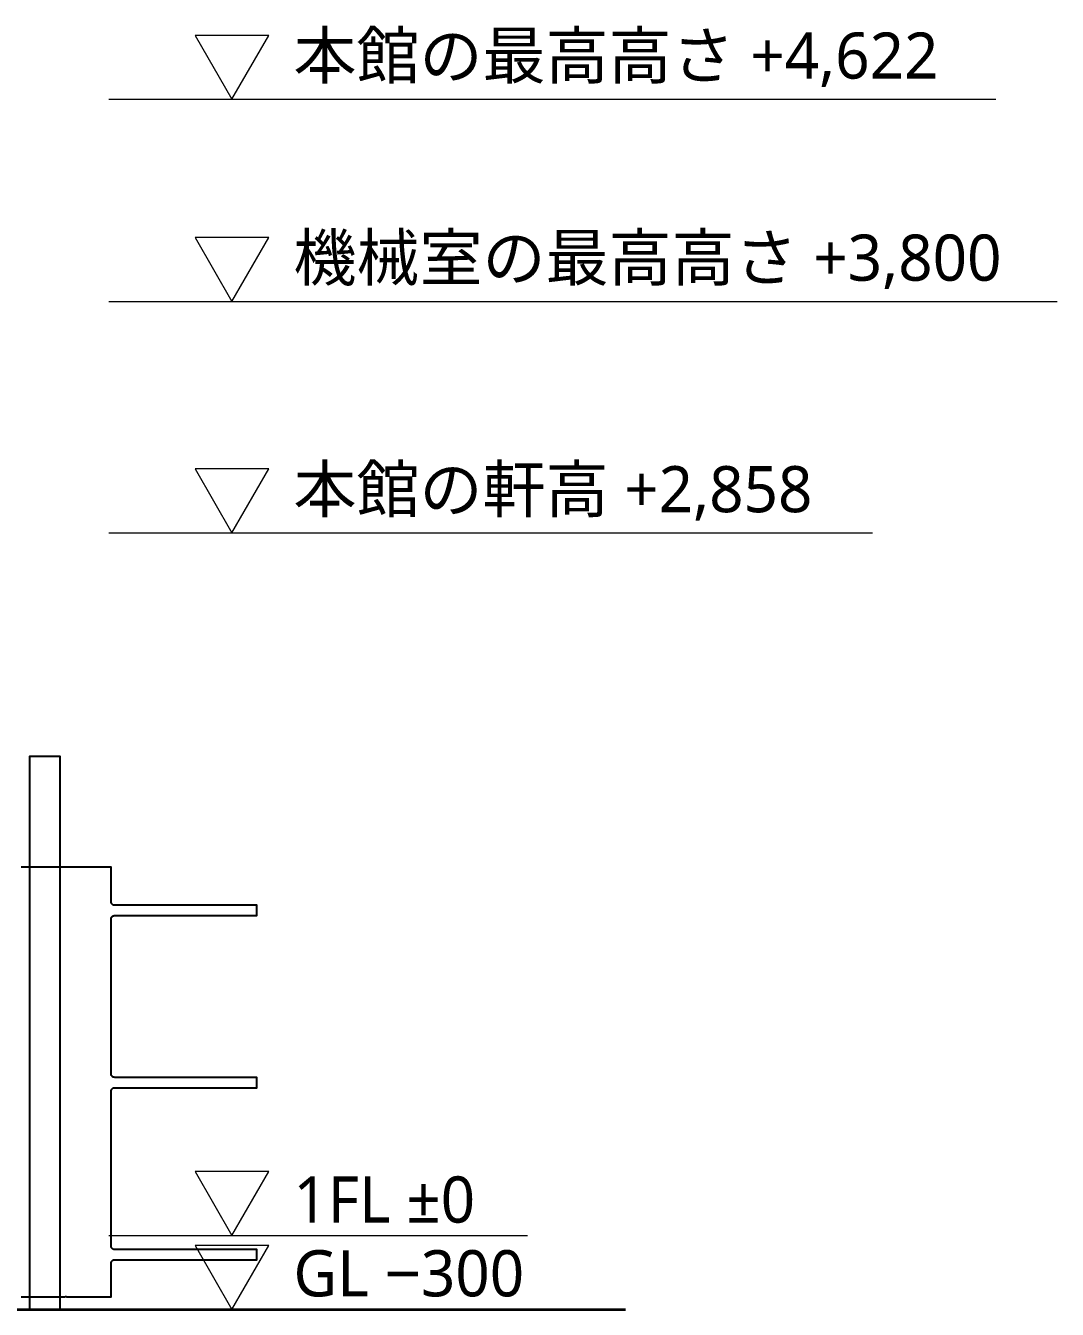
# Model space of a CAD drawing. Header units: millimetres. Extents: x 0 to 84100, y 0 to 59400.
# Drawn here: x 73827 to 78022, y 30393 to 35615 of the extents above; entities that cross this region are included whole.
import ezdxf

# ---------------------------------------------------------------- set-up
doc = ezdxf.new("R2010")
doc.units = ezdxf.units.MM
doc.layers.add('01_切断（構造・壁）', color=7, linetype='Continuous', lineweight=35)
doc.layers.add('51_高さ', color=3, linetype='Continuous', lineweight=9)
doc.styles.add('JP', font='NotoSansCJKjp-Regular.otf')

msp = doc.modelspace()

# ---------------------------------------------------------------- linework, layer by layer
at = {"layer": '01_切断（構造・壁）'}
msp.add_lwpolyline([(3834.3, 30393.1), (76265.7, 30393.1)], dxfattribs=at)
at = {"layer": '12_立面_外構・樹木'}
for points in [[(73843.3, 30393.2), (73843.3, 30393.5), (73843.3, 32642.8), (73843.3, 32643.1), (73843.7, 32643.1), (73965.6, 32643.1), (73966, 32643.1), (73966, 32642.8), (73966, 30393.5), (73966, 30393.2), (73965.6, 30393.1), (73843.7, 30393.1), (73843.3, 30393.2)], [(73808.3, 32193.1), (73986.2, 32193.1), (73986.6, 32193.1), (73986.6, 32193.1), (73988.1, 32192.8), (73989.5, 32192.7), (73991, 32192.7), (73992.5, 32192.8), (73993.9, 32193.1), (73993.9, 32193.1), (73994.3, 32193.1), (74172.2, 32193.1), (74172.6, 32193.1), (74172.6, 32192.8), (74172.6, 32053.1), (74172.7, 32051.7), (74172.9, 32050.2), (74173.2, 32048.8), (74173.7, 32047.4), (74174.4, 32046.1), (74175.1, 32044.8), (74176, 32043.6), (74177, 32042.5), (74178.1, 32041.5), (74179.2, 32040.7), (74180.5, 32039.9), (74181.8, 32039.3), (74183.2, 32038.8), (74184.7, 32038.4), (74186.1, 32038.2), (74187.6, 32038.1), (74765.3, 32038.1), (74765.6, 32038.1), (74765.7, 32037.8), (74765.7, 31993.5), (74765.6, 31993.2), (74765.3, 31993.1), (74187.6, 31993.1), (74186.1, 31993.1), (74184.7, 31992.9), (74183.2, 31992.5), (74181.8, 31992), (74180.5, 31991.4), (74179.2, 31990.6), (74178.1, 31989.7), (74177, 31988.7), (74176, 31987.7), (74175.1, 31986.5), (74174.4, 31985.2), (74173.7, 31983.9), (74173.2, 31982.5), (74172.9, 31981.1), (74172.7, 31979.6), (74172.6, 31978.1), (74172.6, 31353.1), (74172.7, 31351.7), (74172.9, 31350.2), (74173.2, 31348.8), (74173.7, 31347.4), (74174.4, 31346.1), (74175.1, 31344.8), (74176, 31343.6), (74177, 31342.5), (74178.1, 31341.5), (74179.2, 31340.7), (74180.5, 31339.9), (74181.8, 31339.3), (74183.2, 31338.8), (74184.7, 31338.4), (74186.1, 31338.2), (74187.6, 31338.1), (74765.3, 31338.1), (74765.6, 31338.1), (74765.7, 31337.8), (74765.7, 31293.5), (74765.6, 31293.2), (74765.3, 31293.1), (74187.6, 31293.1), (74186.1, 31293.1), (74184.7, 31292.9), (74183.2, 31292.5), (74181.8, 31292), (74180.5, 31291.4), (74179.2, 31290.6), (74178.1, 31289.7), (74177, 31288.7), (74176, 31287.7), (74175.1, 31286.5), (74174.4, 31285.2), (74173.7, 31283.9), (74173.2, 31282.5), (74172.9, 31281.1), (74172.7, 31279.6), (74172.6, 31278.1), (74172.6, 30653.1), (74172.7, 30651.7), (74172.9, 30650.2), (74173.2, 30648.8), (74173.7, 30647.4), (74174.4, 30646.1), (74175.1, 30644.8), (74176, 30643.6), (74177, 30642.5), (74178.1, 30641.5), (74179.2, 30640.7), (74180.5, 30639.9), (74181.8, 30639.3), (74183.2, 30638.8), (74184.7, 30638.4), (74186.1, 30638.2), (74187.6, 30638.1), (74765.3, 30638.1), (74765.6, 30638.1), (74765.7, 30637.8), (74765.7, 30593.5), (74765.6, 30593.2), (74765.3, 30593.1), (74187.6, 30593.1), (74186.1, 30593.1), (74184.7, 30592.9), (74183.2, 30592.5), (74181.8, 30592), (74180.5, 30591.4), (74179.2, 30590.6), (74178.1, 30589.7), (74177, 30588.7), (74176, 30587.7), (74175.1, 30586.5), (74174.4, 30585.2), (74173.7, 30583.9), (74173.2, 30582.5), (74172.9, 30581.1), (74172.7, 30579.6), (74172.6, 30578.1), (74172.6, 30443.5), (74172.6, 30443.2), (74172.2, 30443.1), (73994.3, 30443.1), (73993.9, 30443.2), (73993.9, 30443.2), (73992.5, 30443.5), (73991, 30443.6), (73989.5, 30443.6), (73988.1, 30443.5), (73986.6, 30443.2), (73986.6, 30443.2), (73986.2, 30443.1), (73808.3, 30443.1)]]:
    msp.add_lwpolyline(points, dxfattribs=at)
at = {"layer": '51_高さ'}
for points in [[(74515.7, 35575.1), (74665.7, 35315.1), (74815.7, 35575.1), (74515.7, 35575.1)], [(74165.7, 35315.1), (77771.1, 35315.1)], [(74515.7, 34753.1), (74665.7, 34493.1), (74815.7, 34753.1), (74515.7, 34753.1)], [(74165.7, 34493.1), (78021.6, 34493.1)], [(74515.7, 33811.3), (74665.7, 33551.3), (74815.7, 33811.3), (74515.7, 33811.3)], [(74165.7, 33551.3), (77270.2, 33551.3)], [(74515.7, 30953.1), (74665.7, 30693.1), (74815.7, 30953.1), (74515.7, 30953.1)], [(74165.7, 30693.1), (75867.4, 30693.1)], [(74515.7, 30653.1), (74665.7, 30393.1), (74815.7, 30653.1), (74515.7, 30653.1)], [(74165.7, 30393.1), (76117.9, 30393.1)]]:
    msp.add_lwpolyline(points, dxfattribs=at)

# ---------------------------------------------------------------- texts
at = {"layer": '51_高さ', "attachment_point": 7, "style": 'JP'}
for s, insert, char_height in [('本館の最高高さ +4,622', (74915.7, 35365.1), 187.866), ('機械室の最高高さ +3,800', (74915.7, 34543.1), 187.866), ('本館の軒高 +2,858', (74915.7, 33601.3), 187.866), ('1FL ±0', (74915.7, 30743.1), 187.87), ('GL −300', (74915.7, 30443.1), 187.87)]:
    msp.add_mtext(s, dxfattribs=dict(at, insert=insert, char_height=char_height))

doc.saveas('drawing.dxf')
